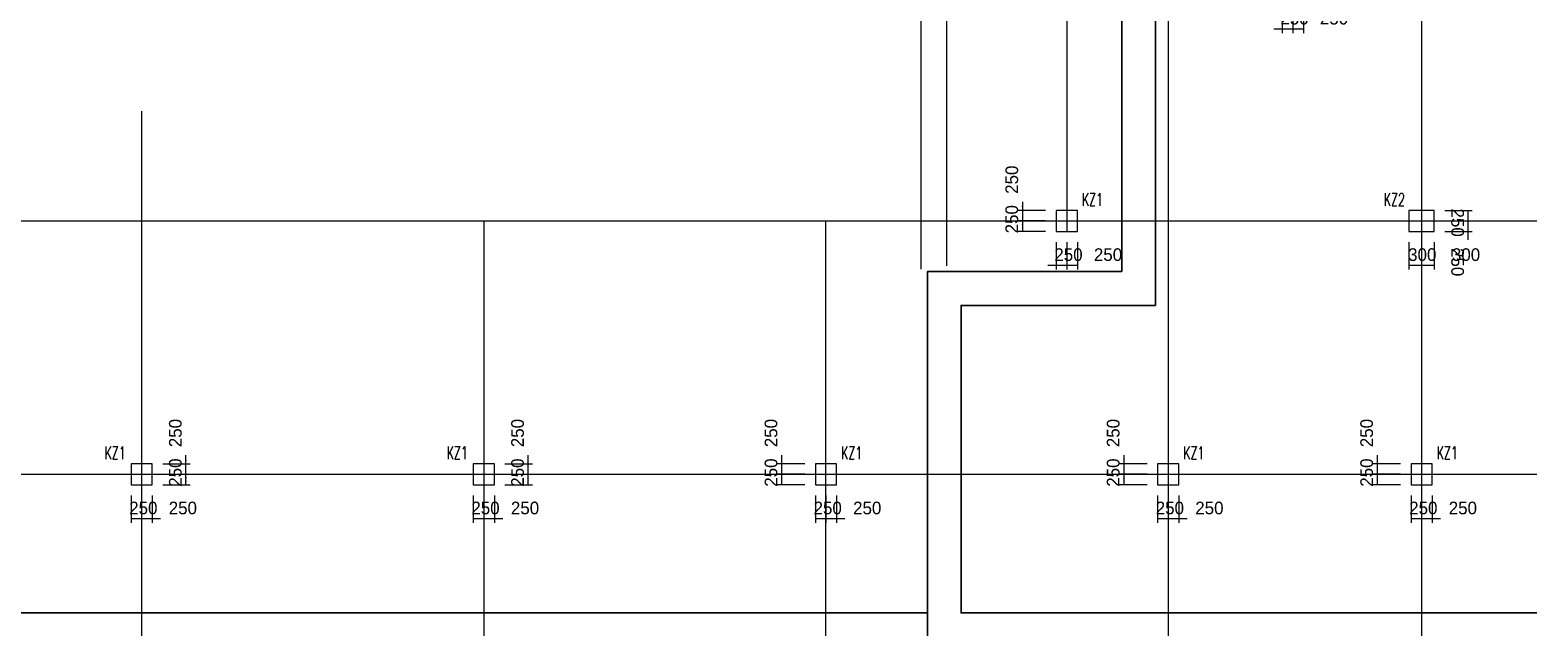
# Model space of a CAD drawing. Extents: x 387171 to 699106, y 11966 to 245688.
# Drawn here: x 505815 to 541277, y 203470 to 217611 of the extents above; entities that cross this region are included whole.
import ezdxf

# ---------------------------------------------------------------- set-up
doc = ezdxf.new("R2010")
doc.units = 0
doc.header["$LTSCALE"] = 100
doc.header["$MEASUREMENT"] = 0
for name, color, linetype in [('COLU', 7, 'Continuous'), ('DIM', 3, 'Continuous'), ('DOTE', 253, 'Continuous'), ('NUM', 7, 'Continuous'), ('Q-dote', 253, 'Continuous')]:
    doc.layers.add(name, color=color, linetype=linetype)
doc.styles.add('hztxt', font='hztxt')
doc.styles.get("Standard").update_dxf_attribs({"font": 'standard'})
doc.dimstyles.get("Standard").update_dxf_attribs({"dimtxt": 300, "dimasz": 100, "dimexe": 100, "dimexo": 250, "dimgap": 100, "dimtad": 0, "dimtoh": 1, "dimdec": 0, "dimdsep": 46, "dimcen": 0.09, "dimclrt": 7, "dimadec": 0, "dimazin": 0, "dimtfac": 1, "dimtdec": 4, "dimtofl": 0, "dimtmove": 0, "dimatfit": 3, "dimfxl": 1, "dimtolj": 1, "dimtzin": 0, "dimarcsym": 0})

# ---------------------------------------------------------------- blocks, each defined once
blk = doc.blocks.new('*D1263')
at = {"layer": 'DIM', "color": 0, "linetype": 'ByBlock', "lineweight": -2}
for p, q in [((535458, 218188), (535458, 217538)), ((535708, 218188), (535708, 217538)), ((535258, 217638), (535908, 217638))]:
    blk.add_line(p, q, dxfattribs=at)
for points in [[(535458, 217638), (535358, 217621), (535358, 217655)], [(535708, 217638), (535808, 217655), (535808, 217621)]]:
    blk.add_solid(points, dxfattribs=at)
at = {"layer": 'DIM', "color": 7, "linetype": 'Continuous', "lineweight": -2, "insert": (535748, 217888), "char_height": 300, "width": 566.67, "attachment_point": 5, "style": 'hztxt'}
blk.add_mtext('250', dxfattribs=at)
blk = doc.blocks.new('*D1497')
at = {"layer": 'DIM', "color": 0, "linetype": 'ByBlock', "lineweight": -2}
for p, q in [((535708, 218188), (535708, 217538)), ((535958, 218188), (535958, 217538)), ((535708, 217638), (535958, 217638))]:
    blk.add_line(p, q, dxfattribs=at)
for points in [[(535708, 217638), (535808, 217655), (535808, 217621)], [(535958, 217638), (535858, 217621), (535858, 217655)]]:
    blk.add_solid(points, dxfattribs=at)
at = {"layer": 'DIM', "color": 7, "linetype": 'Continuous', "lineweight": -2, "insert": (536684, 217888), "char_height": 300, "width": 566.67, "attachment_point": 5, "style": 'hztxt'}
blk.add_mtext('250', dxfattribs=at)
blk = doc.blocks.new('*D400')
at = {"layer": 'DIM', "color": 0, "linetype": 'ByBlock', "lineweight": -2}
for p, q in [((529308, 213538), (529308, 212888)), ((529858, 213338), (529208, 213338)), ((529858, 213088), (529208, 213088))]:
    blk.add_line(p, q, dxfattribs=at)
for points in [[(529308, 213338), (529291, 213438), (529325, 213438)], [(529308, 213088), (529325, 212988), (529291, 212988)]]:
    blk.add_solid(points, dxfattribs=at)
at = {"layer": 'DIM', "color": 7, "linetype": 'Continuous', "lineweight": -2, "insert": (529058, 214064), "char_height": 300, "width": 566.67, "attachment_point": 5, "rotation": 90, "style": 'hztxt'}
blk.add_mtext('250', dxfattribs=at)
blk = doc.blocks.new('*D648')
at = {"layer": 'DIM', "color": 0, "linetype": 'ByBlock', "lineweight": -2}
for p, q in [((529858, 213088), (529208, 213088)), ((529858, 212838), (529208, 212838)), ((529308, 213088), (529308, 212838))]:
    blk.add_line(p, q, dxfattribs=at)
for points in [[(529308, 213088), (529325, 212988), (529291, 212988)], [(529308, 212838), (529291, 212938), (529325, 212938)]]:
    blk.add_solid(points, dxfattribs=at)
at = {"layer": 'DIM', "color": 7, "linetype": 'Continuous', "lineweight": -2, "insert": (529058, 213128), "char_height": 300, "width": 566.67, "attachment_point": 5, "rotation": 90, "style": 'hztxt'}
blk.add_mtext('250', dxfattribs=at)
blk = doc.blocks.new('*D869')
at = {"layer": 'DIM', "color": 0, "linetype": 'ByBlock', "lineweight": -2}
for p, q in [((530108, 212588), (530108, 211938)), ((530358, 212588), (530358, 211938)), ((529908, 212038), (530558, 212038))]:
    blk.add_line(p, q, dxfattribs=at)
for points in [[(530108, 212038), (530008, 212021), (530008, 212055)], [(530358, 212038), (530458, 212055), (530458, 212021)]]:
    blk.add_solid(points, dxfattribs=at)
at = {"layer": 'DIM', "color": 7, "linetype": 'Continuous', "lineweight": -2, "insert": (530398, 212288), "char_height": 300, "width": 566.67, "attachment_point": 5, "style": 'hztxt'}
blk.add_mtext('250', dxfattribs=at)
blk = doc.blocks.new('*D3327')
at = {"layer": 'DIM', "color": 0, "linetype": 'ByBlock', "lineweight": -2}
for p, q in [((530358, 212588), (530358, 211938)), ((530608, 212588), (530608, 211938)), ((530358, 212038), (530608, 212038))]:
    blk.add_line(p, q, dxfattribs=at)
for points in [[(530358, 212038), (530458, 212055), (530458, 212021)], [(530608, 212038), (530508, 212021), (530508, 212055)]]:
    blk.add_solid(points, dxfattribs=at)
at = {"layer": 'DIM', "color": 7, "linetype": 'Continuous', "lineweight": -2, "insert": (531334, 212288), "char_height": 300, "width": 566.67, "attachment_point": 5, "style": 'hztxt'}
blk.add_mtext('250', dxfattribs=at)
blk = doc.blocks.new('*D3801')
at = {"layer": 'DIM', "color": 0, "linetype": 'ByBlock', "lineweight": -2}
for p, q in [((538458, 212588), (538458, 211938)), ((538758, 212588), (538758, 211938)), ((538458, 212038), (538758, 212038))]:
    blk.add_line(p, q, dxfattribs=at)
for points in [[(538458, 212038), (538558, 212055), (538558, 212021)], [(538758, 212038), (538658, 212021), (538658, 212055)]]:
    blk.add_solid(points, dxfattribs=at)
at = {"layer": 'DIM', "color": 7, "linetype": 'Continuous', "lineweight": -2, "insert": (538773, 212288), "char_height": 300, "width": 566.67, "attachment_point": 5, "style": 'hztxt'}
blk.add_mtext('300', dxfattribs=at)
blk = doc.blocks.new('*D4045')
at = {"layer": 'DIM', "color": 0, "linetype": 'ByBlock', "lineweight": -2}
for p, q in [((538758, 212588), (538758, 211938)), ((539058, 212588), (539058, 211938)), ((538758, 212038), (539058, 212038))]:
    blk.add_line(p, q, dxfattribs=at)
for points in [[(538758, 212038), (538858, 212055), (538858, 212021)], [(539058, 212038), (538958, 212021), (538958, 212055)]]:
    blk.add_solid(points, dxfattribs=at)
at = {"layer": 'DIM', "color": 7, "linetype": 'Continuous', "lineweight": -2, "insert": (539809, 212288), "char_height": 300, "width": 566.67, "attachment_point": 5, "style": 'hztxt'}
blk.add_mtext('300', dxfattribs=at)
blk = doc.blocks.new('*D4246')
at = {"layer": 'DIM', "color": 0, "linetype": 'ByBlock', "lineweight": -2}
for p, q in [((539858, 212638), (539858, 213288)), ((539308, 213088), (539958, 213088)), ((539308, 212838), (539958, 212838))]:
    blk.add_line(p, q, dxfattribs=at)
for points in [[(539858, 213088), (539841, 213188), (539875, 213188)], [(539858, 212838), (539875, 212738), (539841, 212738)]]:
    blk.add_solid(points, dxfattribs=at)
at = {"layer": 'DIM', "color": 7, "linetype": 'Continuous', "lineweight": -2, "insert": (539608, 212112), "char_height": 300, "width": 566.67, "attachment_point": 5, "rotation": 270, "style": 'hztxt'}
blk.add_mtext('250', dxfattribs=at)
blk = doc.blocks.new('*D4221')
at = {"layer": 'DIM', "color": 0, "linetype": 'ByBlock', "lineweight": -2}
for p, q in [((539308, 213338), (539958, 213338)), ((539858, 213088), (539858, 213338)), ((539308, 213088), (539958, 213088))]:
    blk.add_line(p, q, dxfattribs=at)
for points in [[(539858, 213338), (539875, 213238), (539841, 213238)], [(539858, 213088), (539841, 213188), (539875, 213188)]]:
    blk.add_solid(points, dxfattribs=at)
at = {"layer": 'DIM', "color": 7, "linetype": 'Continuous', "lineweight": -2, "insert": (539608, 213048), "char_height": 300, "width": 566.67, "attachment_point": 5, "rotation": 270, "style": 'hztxt'}
blk.add_mtext('250', dxfattribs=at)
blk = doc.blocks.new('*D2090')
at = {"layer": 'DIM', "color": 0, "linetype": 'ByBlock', "lineweight": -2}
for p, q in [((508208, 206588), (508208, 205938)), ((508458, 206588), (508458, 205938)), ((508208, 206038), (508458, 206038))]:
    blk.add_line(p, q, dxfattribs=at)
for points in [[(508208, 206038), (508308, 206055), (508308, 206021)], [(508458, 206038), (508358, 206021), (508358, 206055)]]:
    blk.add_solid(points, dxfattribs=at)
at = {"layer": 'DIM', "color": 7, "linetype": 'Continuous', "lineweight": -2, "insert": (508498, 206288), "char_height": 300, "width": 566.67, "attachment_point": 5, "style": 'hztxt'}
blk.add_mtext('250', dxfattribs=at)
blk = doc.blocks.new('*D2305')
at = {"layer": 'DIM', "color": 0, "linetype": 'ByBlock', "lineweight": -2}
for p, q in [((508458, 206588), (508458, 205938)), ((508708, 206588), (508708, 205938)), ((508258, 206038), (508908, 206038))]:
    blk.add_line(p, q, dxfattribs=at)
for points in [[(508458, 206038), (508358, 206021), (508358, 206055)], [(508708, 206038), (508808, 206055), (508808, 206021)]]:
    blk.add_solid(points, dxfattribs=at)
at = {"layer": 'DIM', "color": 7, "linetype": 'Continuous', "lineweight": -2, "insert": (509434, 206288), "char_height": 300, "width": 566.67, "attachment_point": 5, "style": 'hztxt'}
blk.add_mtext('250', dxfattribs=at)
blk = doc.blocks.new('*D298')
at = {"layer": 'DIM', "color": 0, "linetype": 'ByBlock', "lineweight": -2}
for p, q in [((508958, 207088), (509608, 207088)), ((508958, 206838), (509608, 206838)), ((509508, 206838), (509508, 207088))]:
    blk.add_line(p, q, dxfattribs=at)
for points in [[(509508, 207088), (509525, 206988), (509491, 206988)], [(509508, 206838), (509491, 206938), (509525, 206938)]]:
    blk.add_solid(points, dxfattribs=at)
at = {"layer": 'DIM', "color": 7, "linetype": 'Continuous', "lineweight": -2, "insert": (509258, 207128), "char_height": 300, "width": 566.67, "attachment_point": 5, "rotation": 90, "style": 'hztxt'}
blk.add_mtext('250', dxfattribs=at)
blk = doc.blocks.new('*D225')
at = {"layer": 'DIM', "color": 0, "linetype": 'ByBlock', "lineweight": -2}
for p, q in [((509508, 206888), (509508, 207538)), ((508958, 207338), (509608, 207338)), ((508958, 207088), (509608, 207088))]:
    blk.add_line(p, q, dxfattribs=at)
for points in [[(509508, 207338), (509491, 207438), (509525, 207438)], [(509508, 207088), (509525, 206988), (509491, 206988)]]:
    blk.add_solid(points, dxfattribs=at)
at = {"layer": 'DIM', "color": 7, "linetype": 'Continuous', "lineweight": -2, "insert": (509258, 208064), "char_height": 300, "width": 566.67, "attachment_point": 5, "rotation": 90, "style": 'hztxt'}
blk.add_mtext('250', dxfattribs=at)
blk = doc.blocks.new('*D464')
at = {"layer": 'DIM', "color": 0, "linetype": 'ByBlock', "lineweight": -2}
for p, q in [((516308, 206588), (516308, 205938)), ((516558, 206588), (516558, 205938)), ((516308, 206038), (516558, 206038))]:
    blk.add_line(p, q, dxfattribs=at)
for points in [[(516308, 206038), (516408, 206055), (516408, 206021)], [(516558, 206038), (516458, 206021), (516458, 206055)]]:
    blk.add_solid(points, dxfattribs=at)
at = {"layer": 'DIM', "color": 7, "linetype": 'Continuous', "lineweight": -2, "insert": (516598, 206288), "char_height": 300, "width": 566.67, "attachment_point": 5, "style": 'hztxt'}
blk.add_mtext('250', dxfattribs=at)
blk = doc.blocks.new('*D688')
at = {"layer": 'DIM', "color": 0, "linetype": 'ByBlock', "lineweight": -2}
for p, q in [((516558, 206588), (516558, 205938)), ((516808, 206588), (516808, 205938)), ((516358, 206038), (517008, 206038))]:
    blk.add_line(p, q, dxfattribs=at)
for points in [[(516558, 206038), (516458, 206021), (516458, 206055)], [(516808, 206038), (516908, 206055), (516908, 206021)]]:
    blk.add_solid(points, dxfattribs=at)
at = {"layer": 'DIM', "color": 7, "linetype": 'Continuous', "lineweight": -2, "insert": (517534, 206288), "char_height": 300, "width": 566.67, "attachment_point": 5, "style": 'hztxt'}
blk.add_mtext('250', dxfattribs=at)
blk = doc.blocks.new('*D1250')
at = {"layer": 'DIM', "color": 0, "linetype": 'ByBlock', "lineweight": -2}
for p, q in [((517058, 207088), (517708, 207088)), ((517058, 206838), (517708, 206838)), ((517608, 206838), (517608, 207088))]:
    blk.add_line(p, q, dxfattribs=at)
for points in [[(517608, 207088), (517625, 206988), (517591, 206988)], [(517608, 206838), (517591, 206938), (517625, 206938)]]:
    blk.add_solid(points, dxfattribs=at)
at = {"layer": 'DIM', "color": 7, "linetype": 'Continuous', "lineweight": -2, "insert": (517358, 207128), "char_height": 300, "width": 566.67, "attachment_point": 5, "rotation": 90, "style": 'hztxt'}
blk.add_mtext('250', dxfattribs=at)
blk = doc.blocks.new('*D3637')
at = {"layer": 'DIM', "color": 0, "linetype": 'ByBlock', "lineweight": -2}
for p, q in [((517608, 206888), (517608, 207538)), ((517058, 207338), (517708, 207338)), ((517058, 207088), (517708, 207088))]:
    blk.add_line(p, q, dxfattribs=at)
for points in [[(517608, 207338), (517591, 207438), (517625, 207438)], [(517608, 207088), (517625, 206988), (517591, 206988)]]:
    blk.add_solid(points, dxfattribs=at)
at = {"layer": 'DIM', "color": 7, "linetype": 'Continuous', "lineweight": -2, "insert": (517358, 208064), "char_height": 300, "width": 566.67, "attachment_point": 5, "rotation": 90, "style": 'hztxt'}
blk.add_mtext('250', dxfattribs=at)
blk = doc.blocks.new('*D3866')
at = {"layer": 'DIM', "color": 0, "linetype": 'ByBlock', "lineweight": -2}
for p, q in [((523608, 207538), (523608, 206888)), ((524158, 207338), (523508, 207338)), ((524158, 207088), (523508, 207088))]:
    blk.add_line(p, q, dxfattribs=at)
for points in [[(523608, 207338), (523591, 207438), (523625, 207438)], [(523608, 207088), (523625, 206988), (523591, 206988)]]:
    blk.add_solid(points, dxfattribs=at)
at = {"layer": 'DIM', "color": 7, "linetype": 'Continuous', "lineweight": -2, "insert": (523358, 208064), "char_height": 300, "width": 566.67, "attachment_point": 5, "rotation": 90, "style": 'hztxt'}
blk.add_mtext('250', dxfattribs=at)
blk = doc.blocks.new('*D3816')
at = {"layer": 'DIM', "color": 0, "linetype": 'ByBlock', "lineweight": -2}
for p, q in [((524158, 207088), (523508, 207088)), ((524158, 206838), (523508, 206838)), ((523608, 207088), (523608, 206838))]:
    blk.add_line(p, q, dxfattribs=at)
for points in [[(523608, 207088), (523625, 206988), (523591, 206988)], [(523608, 206838), (523591, 206938), (523625, 206938)]]:
    blk.add_solid(points, dxfattribs=at)
at = {"layer": 'DIM', "color": 7, "linetype": 'Continuous', "lineweight": -2, "insert": (523358, 207128), "char_height": 300, "width": 566.67, "attachment_point": 5, "rotation": 90, "style": 'hztxt'}
blk.add_mtext('250', dxfattribs=at)
blk = doc.blocks.new('*D4056')
at = {"layer": 'DIM', "color": 0, "linetype": 'ByBlock', "lineweight": -2}
for p, q in [((524408, 206588), (524408, 205938)), ((524658, 206588), (524658, 205938)), ((524408, 206038), (524658, 206038))]:
    blk.add_line(p, q, dxfattribs=at)
for points in [[(524408, 206038), (524508, 206055), (524508, 206021)], [(524658, 206038), (524558, 206021), (524558, 206055)]]:
    blk.add_solid(points, dxfattribs=at)
at = {"layer": 'DIM', "color": 7, "linetype": 'Continuous', "lineweight": -2, "insert": (524698, 206288), "char_height": 300, "width": 566.67, "attachment_point": 5, "style": 'hztxt'}
blk.add_mtext('250', dxfattribs=at)
blk = doc.blocks.new('*D4260')
at = {"layer": 'DIM', "color": 0, "linetype": 'ByBlock', "lineweight": -2}
for p, q in [((524658, 206588), (524658, 205938)), ((524908, 206588), (524908, 205938)), ((524458, 206038), (525108, 206038))]:
    blk.add_line(p, q, dxfattribs=at)
for points in [[(524658, 206038), (524558, 206021), (524558, 206055)], [(524908, 206038), (525008, 206055), (525008, 206021)]]:
    blk.add_solid(points, dxfattribs=at)
at = {"layer": 'DIM', "color": 7, "linetype": 'Continuous', "lineweight": -2, "insert": (525634, 206288), "char_height": 300, "width": 566.67, "attachment_point": 5, "style": 'hztxt'}
blk.add_mtext('250', dxfattribs=at)
blk = doc.blocks.new('*D2377')
at = {"layer": 'DIM', "color": 0, "linetype": 'ByBlock', "lineweight": -2}
for p, q in [((531708, 207538), (531708, 206888)), ((532258, 207338), (531608, 207338)), ((532258, 207088), (531608, 207088))]:
    blk.add_line(p, q, dxfattribs=at)
for points in [[(531708, 207338), (531691, 207438), (531725, 207438)], [(531708, 207088), (531725, 206988), (531691, 206988)]]:
    blk.add_solid(points, dxfattribs=at)
at = {"layer": 'DIM', "color": 7, "linetype": 'Continuous', "lineweight": -2, "insert": (531458, 208064), "char_height": 300, "width": 566.67, "attachment_point": 5, "rotation": 90, "style": 'hztxt'}
blk.add_mtext('250', dxfattribs=at)
blk = doc.blocks.new('*D2853')
at = {"layer": 'DIM', "color": 0, "linetype": 'ByBlock', "lineweight": -2}
for p, q in [((532258, 207088), (531608, 207088)), ((532258, 206838), (531608, 206838)), ((531708, 207088), (531708, 206838))]:
    blk.add_line(p, q, dxfattribs=at)
for points in [[(531708, 207088), (531725, 206988), (531691, 206988)], [(531708, 206838), (531691, 206938), (531725, 206938)]]:
    blk.add_solid(points, dxfattribs=at)
at = {"layer": 'DIM', "color": 7, "linetype": 'Continuous', "lineweight": -2, "insert": (531458, 207128), "char_height": 300, "width": 566.67, "attachment_point": 5, "rotation": 90, "style": 'hztxt'}
blk.add_mtext('250', dxfattribs=at)
blk = doc.blocks.new('*D3104')
at = {"layer": 'DIM', "color": 0, "linetype": 'ByBlock', "lineweight": -2}
for p, q in [((532508, 206588), (532508, 205938)), ((532758, 206588), (532758, 205938)), ((532508, 206038), (532758, 206038))]:
    blk.add_line(p, q, dxfattribs=at)
for points in [[(532508, 206038), (532608, 206055), (532608, 206021)], [(532758, 206038), (532658, 206021), (532658, 206055)]]:
    blk.add_solid(points, dxfattribs=at)
at = {"layer": 'DIM', "color": 7, "linetype": 'Continuous', "lineweight": -2, "insert": (532798, 206288), "char_height": 300, "width": 566.67, "attachment_point": 5, "style": 'hztxt'}
blk.add_mtext('250', dxfattribs=at)
blk = doc.blocks.new('*D3294')
at = {"layer": 'DIM', "color": 0, "linetype": 'ByBlock', "lineweight": -2}
for p, q in [((532758, 206588), (532758, 205938)), ((533008, 206588), (533008, 205938)), ((532558, 206038), (533208, 206038))]:
    blk.add_line(p, q, dxfattribs=at)
for points in [[(532758, 206038), (532658, 206021), (532658, 206055)], [(533008, 206038), (533108, 206055), (533108, 206021)]]:
    blk.add_solid(points, dxfattribs=at)
at = {"layer": 'DIM', "color": 7, "linetype": 'Continuous', "lineweight": -2, "insert": (533734, 206288), "char_height": 300, "width": 566.67, "attachment_point": 5, "style": 'hztxt'}
blk.add_mtext('250', dxfattribs=at)
blk = doc.blocks.new('*D3275')
at = {"layer": 'DIM', "color": 0, "linetype": 'ByBlock', "lineweight": -2}
for p, q in [((537708, 207538), (537708, 206888)), ((538258, 207338), (537608, 207338)), ((538258, 207088), (537608, 207088))]:
    blk.add_line(p, q, dxfattribs=at)
for points in [[(537708, 207338), (537691, 207438), (537725, 207438)], [(537708, 207088), (537725, 206988), (537691, 206988)]]:
    blk.add_solid(points, dxfattribs=at)
at = {"layer": 'DIM', "color": 7, "linetype": 'Continuous', "lineweight": -2, "insert": (537458, 208064), "char_height": 300, "width": 566.67, "attachment_point": 5, "rotation": 90, "style": 'hztxt'}
blk.add_mtext('250', dxfattribs=at)
blk = doc.blocks.new('*D1306')
at = {"layer": 'DIM', "color": 0, "linetype": 'ByBlock', "lineweight": -2}
for p, q in [((538258, 207088), (537608, 207088)), ((538258, 206838), (537608, 206838)), ((537708, 207088), (537708, 206838))]:
    blk.add_line(p, q, dxfattribs=at)
for points in [[(537708, 207088), (537725, 206988), (537691, 206988)], [(537708, 206838), (537691, 206938), (537725, 206938)]]:
    blk.add_solid(points, dxfattribs=at)
at = {"layer": 'DIM', "color": 7, "linetype": 'Continuous', "lineweight": -2, "insert": (537458, 207128), "char_height": 300, "width": 566.67, "attachment_point": 5, "rotation": 90, "style": 'hztxt'}
blk.add_mtext('250', dxfattribs=at)
blk = doc.blocks.new('*D1539')
at = {"layer": 'DIM', "color": 0, "linetype": 'ByBlock', "lineweight": -2}
for p, q in [((538508, 206588), (538508, 205938)), ((538758, 206588), (538758, 205938)), ((538508, 206038), (538758, 206038))]:
    blk.add_line(p, q, dxfattribs=at)
for points in [[(538508, 206038), (538608, 206055), (538608, 206021)], [(538758, 206038), (538658, 206021), (538658, 206055)]]:
    blk.add_solid(points, dxfattribs=at)
at = {"layer": 'DIM', "color": 7, "linetype": 'Continuous', "lineweight": -2, "insert": (538798, 206288), "char_height": 300, "width": 566.67, "attachment_point": 5, "style": 'hztxt'}
blk.add_mtext('250', dxfattribs=at)
blk = doc.blocks.new('*D2073')
at = {"layer": 'DIM', "color": 0, "linetype": 'ByBlock', "lineweight": -2}
for p, q in [((538758, 206588), (538758, 205938)), ((539008, 206588), (539008, 205938)), ((538558, 206038), (539208, 206038))]:
    blk.add_line(p, q, dxfattribs=at)
for points in [[(538758, 206038), (538658, 206021), (538658, 206055)], [(539008, 206038), (539108, 206055), (539108, 206021)]]:
    blk.add_solid(points, dxfattribs=at)
at = {"layer": 'DIM', "color": 7, "linetype": 'Continuous', "lineweight": -2, "insert": (539734, 206288), "char_height": 300, "width": 566.67, "attachment_point": 5, "style": 'hztxt'}
blk.add_mtext('250', dxfattribs=at)
blk = doc.blocks.new('后浇带现场')
at = {"color": 6, "lineweight": 30}
for points in [[(714656, 762040), (714656, 738930), (710056, 738930), (710056, 730049), (775507, 730049), (775507, 772730)], [(715456, 762040), (715456, 738130), (710856, 738130), (710856, 730849), (774707, 730849), (774707, 772730)], [(660511, 730049), (710056, 730049), (710057, 730849), (660479, 730849)]]:
    blk.add_lwpolyline(points, dxfattribs=at)

msp = doc.modelspace()

# ---------------------------------------------------------------- linework, layer by layer
at = {"layer": 'COLU'}
for points in [[(530108.1, 212837.9), (530608.1, 212837.9), (530608.1, 213337.9), (530108.1, 213337.9)], [(538458.1, 212837.9), (539058.1, 212837.9), (539058.1, 213337.9), (538458.1, 213337.9)], [(508208.1, 206837.9), (508708.1, 206837.9), (508708.1, 207337.9), (508208.1, 207337.9)], [(516308.1, 206837.9), (516808.1, 206837.9), (516808.1, 207337.9), (516308.1, 207337.9)], [(524408.1, 206837.9), (524908.1, 206837.9), (524908.1, 207337.9), (524408.1, 207337.9)], [(532508.1, 206837.9), (533008.1, 206837.9), (533008.1, 207337.9), (532508.1, 207337.9)], [(538508.1, 206837.9), (539008.1, 206837.9), (539008.1, 207337.9), (538508.1, 207337.9)]]:
    msp.add_lwpolyline(points, close=True, dxfattribs=at)
at = {"layer": 'DOTE'}
for p, q in [((530358.1, 238913.1), (530358.1, 212837.9)), ((532758, 238913.1), (532758.2, 95505.2)), ((538758.1, 238913.1), (538758.1, 94087.9)), ((526908.1, 211945.8), (526908.1, 234364.9)), ((527508.1, 234364.9), (527508.1, 212028.2)), ((508458.1, 215687.9), (508458.1, 185087.9)), ((488717.2, 213087.9), (664518.6, 213087.9)), ((516558.1, 213087.9), (516558.1, 185087.9)), ((524658.1, 179087.9), (524658.1, 213087.9)), ((488958, 207087.9), (664518.6, 207087.9))]:
    msp.add_line(p, q, dxfattribs=at)
at = {"layer": 'Q-dote'}
msp.add_line((530358.1, 238913.1), (530358.1, 212837.9), dxfattribs=at)

# ---------------------------------------------------------------- block references
at = {"color": 3, "lineweight": 30}
msp.add_blockref('后浇带现场', (-182998.7, -527042.1), dxfattribs=at)

# ---------------------------------------------------------------- texts
at = {"layer": 'NUM', "color": 200, "width": 0.7}
for s, p in [('KZ1', (530714.1, 213444)), ('KZ2', (537861.2, 213444)), ('KZ1', (507578.7, 207444)), ('KZ1', (515678.7, 207444)), ('KZ1', (525014.1, 207444)), ('KZ1', (533114.1, 207444)), ('KZ1', (539114.1, 207444))]:
    msp.add_text(s, height=300, dxfattribs=at).set_placement(p)

# ---------------------------------------------------------------- dimensions: what is measured, and where the dimension line sits
at = {"layer": 'DIM', "color": 200}
for p1, p2, picture, middle in [((535458.1, 218437.9), (535708.1, 218437.9), '*D1263', (535240, 217887.9)), ((535708.1, 218437.9), (535958.1, 218437.9), '*D1497', (536176.1, 217887.9)), ((530108.1, 213337.9), (530108.1, 213087.9), '*D400', (529058.1, 213556)), ((539058.1, 213087.9), (539058.1, 213337.9), '*D4221', (539608.1, 213556)), ((530108.1, 213087.9), (530108.1, 212837.9), '*D648', (529058.1, 212619.9)), ((539058.1, 212837.9), (539058.1, 213087.9), '*D4246', (539608.1, 212619.9)), ((530108.1, 212837.9), (530358.1, 212837.9), '*D869', (529890, 212287.9)), ((530358.1, 212837.9), (530608.1, 212837.9), '*D3327', (530826.1, 212287.9)), ((538458.1, 212837.9), (538758.1, 212837.9), '*D3801', (538240, 212287.9)), ((538758.1, 212837.9), (539058.1, 212837.9), '*D4045', (539276.1, 212287.9)), ((508708.1, 207087.9), (508708.1, 207337.9), '*D225', (509258.1, 207556)), ((516808.1, 207087.9), (516808.1, 207337.9), '*D3637', (517358.1, 207556)), ((524408.1, 207337.9), (524408.1, 207087.9), '*D3866', (523358.1, 207556)), ((532508.1, 207337.9), (532508.1, 207087.9), '*D2377', (531458.1, 207556)), ((538508.1, 207337.9), (538508.1, 207087.9), '*D3275', (537458.1, 207556)), ((508708.1, 206837.9), (508708.1, 207087.9), '*D298', (509258.1, 206619.9)), ((516808.1, 206837.9), (516808.1, 207087.9), '*D1250', (517358.1, 206619.9)), ((524408.1, 207087.9), (524408.1, 206837.9), '*D3816', (523358.1, 206619.9)), ((532508.1, 207087.9), (532508.1, 206837.9), '*D2853', (531458.1, 206619.9)), ((538508.1, 207087.9), (538508.1, 206837.9), '*D1306', (537458.1, 206619.9)), ((508208.1, 206837.9), (508458.1, 206837.9), '*D2090', (507990, 206287.9)), ((508458.1, 206837.9), (508708.1, 206837.9), '*D2305', (508926.1, 206287.9)), ((516308.1, 206837.9), (516558.1, 206837.9), '*D464', (516090, 206287.9)), ((516558.1, 206837.9), (516808.1, 206837.9), '*D688', (517026.1, 206287.9)), ((524408.1, 206837.9), (524658.1, 206837.9), '*D4056', (524190, 206287.9)), ((524658.1, 206837.9), (524908.1, 206837.9), '*D4260', (525126.1, 206287.9)), ((532508.1, 206837.9), (532758.1, 206837.9), '*D3104', (532290, 206287.9)), ((532758.1, 206837.9), (533008.1, 206837.9), '*D3294', (533226.1, 206287.9)), ((538508.1, 206837.9), (538758.1, 206837.9), '*D1539', (538290, 206287.9)), ((538758.1, 206837.9), (539008.1, 206837.9), '*D2073', (539226.1, 206287.9))]:
    dim = msp.add_aligned_dim(p1=p1, p2=p2, distance=-800, dimstyle='Standard', dxfattribs=at)
    dim.commit()
    dim.dimension.update_dxf_attribs({"geometry": picture, "text_midpoint": middle})

doc.saveas('drawing.dxf')
